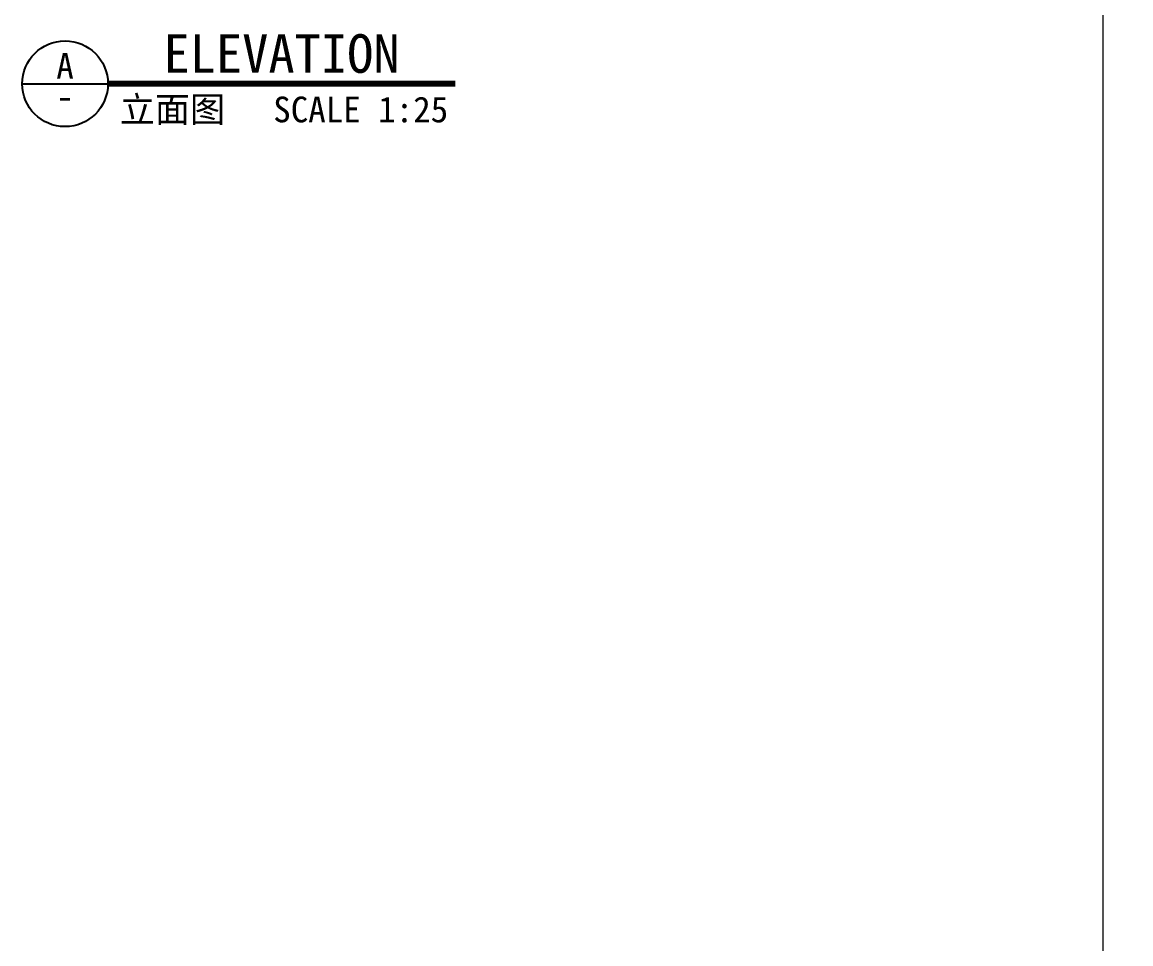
# Model space of a CAD drawing. Header units: millimetres. Extents: x 3162 to 221128, y -144913 to 11496.
# Drawn here: x 187637 to 190870, y -39288 to -36601 of the extents above; entities that cross this region are included whole.
import ezdxf
from ezdxf.enums import TextEntityAlignment as Align
from ezdxf.xclip import XClip

# ---------------------------------------------------------------- set-up
doc = ezdxf.new("R2010")
doc.units = ezdxf.units.MM
doc.header["$LTSCALE"] = 10
doc.header["$XCLIPFRAME"] = 2
doc.layers.add('Drawing【图框、表格】', color=150, linetype='Continuous', lineweight=0)
doc.layers.add('WALL_NEW【新建墙体】', color=4, linetype='Continuous')
doc.styles.add('线上图名', font='simhei.ttf')
doc.styles.add('线下图名', font='simhei.ttf')

# ---------------------------------------------------------------- blocks, each defined once
blk = doc.blocks.new('*U173')
at = {"color": 2, "linetype": 'Continuous'}
blk.add_line((-27.26, 0), (-17.26, 0), dxfattribs=at)
blk.add_lwpolyline([(-17.26, 0, 0.7, 0.7, 0), (23.26, 0, 0.75, 0.75, 0)], format="xyseb", dxfattribs=at)
at = {"color": 150, "linetype": 'Continuous'}
blk.add_circle((-22.26, 0), 5, dxfattribs=at)
at = {"color": 2, "style": '线上图名', "flags": 8}
blk.add_attdef('EXISTING_PLAN', text='', height=4.5, dxfattribs=at).set_placement((3, 1.27), align=Align.CENTER)
at = {"color": 2, "style": '线下图名', "flags": 8}
blk.add_attdef('编号', text='', height=3, dxfattribs=at).set_placement((-22.26, 2.08), align=Align.MIDDLE)
blk.add_attdef('图号', text='', height=3, dxfattribs=at).set_placement((-22.26, -3.86), align=Align.BOTTOM_CENTER)
blk.add_attdef('图名1', text='', height=3, dxfattribs=at).set_placement((-15.86, -1.5), align=Align.TOP_LEFT)
blk.add_attdef('比例1', text='', height=3, dxfattribs=at).set_placement((22.44, -1.5), align=Align.TOP_RIGHT)
blk = doc.blocks.new('海龙_05140578')
at = {"layer": 'WALL_NEW【新建墙体】'}
h = blk.add_hatch(dxfattribs=at)
h.set_pattern_fill('ANSI31', color=8, scale=20, style=0)
h.set_pattern_definition([(45, (-3175, 1275), (-44.9013, 44.9013), [])])
h.paths.add_polyline_path([(-3095, 1875), (-3175, 1875), (-3175, 1275), (-3095, 1275)])
h.paths.add_polyline_path([(-3095, -1275), (-3175, -1275), (-3175, -1875), (-3095, -1875)])
h.paths.add_polyline_path([(1355, 125), (1175, 125), (1175, -335), (1295, -335), (1295, 5), (1355, 5)])
h.paths.add_polyline_path([(1295, 1875), (1175, 1875), (1175, 1275), (1295, 1275)])
h.paths.add_polyline_path([(1295, -1575), (1175, -1575), (1175, -1875), (1295, -1875)])
h.paths.add_polyline_path([(3375, 325), (3135, 325), (3135, 125), (2157.1, 125), (2157.1, 5), (3375, 5)])
h.paths.add_polyline_path([(2320, 1875), (2200, 1875), (2200, 1275), (2320, 1275)])

msp = doc.modelspace()

# ---------------------------------------------------------------- linework, layer by layer
at = {"layer": 'Drawing【图框、表格】'}
msp.add_line((190788.6, -48887.5), (190788.6, -28115.3), dxfattribs=at)

# ---------------------------------------------------------------- block references
at = {"layer": 'WALL_NEW【新建墙体】'}
ref = msp.add_blockref('海龙_05140578', (191788.6, -34950.1), dxfattribs=dict(at, rotation=89.99999999999999))
XClip(ref).set_block_clipping_path([(2625.0000058371, -2624.9999844621), (4125.0000058371, 755.0449155379)])
ref = msp.add_blockref('*U173', (188318.1, -36780.7), dxfattribs=dict(at, xscale=25, yscale=25, zscale=25))
ref.add_attrib('编号', 'A', dxfattribs={"layer": '0', "color": 2, "height": 75, "style": '线下图名'}).set_placement((187761.6, -36728.6), align=Align.MIDDLE)
ref.add_attrib('图号', '-', dxfattribs={"layer": '0', "color": 2, "height": 75, "style": '线下图名'}).set_placement((187761.6, -36877.3), align=Align.BOTTOM_CENTER)
ref.add_attrib('比例1', 'SCALE 1:25', dxfattribs={"layer": '0', "color": 2, "height": 75, "style": '线下图名'}).set_placement((188879, -36818.2), align=Align.TOP_RIGHT)
ref.add_attrib('EXISTING_PLAN', 'ELEVATION', dxfattribs={"layer": '0', "color": 2, "height": 112.5, "style": '线上图名'}).set_placement((188393, -36748.9), align=Align.CENTER)
ref.add_attrib('图名1', '立面图', dxfattribs={"layer": '0', "color": 2, "height": 75, "style": '线下图名'}).set_placement((187921.5, -36818.2), align=Align.TOP_LEFT)

doc.saveas('drawing.dxf')
